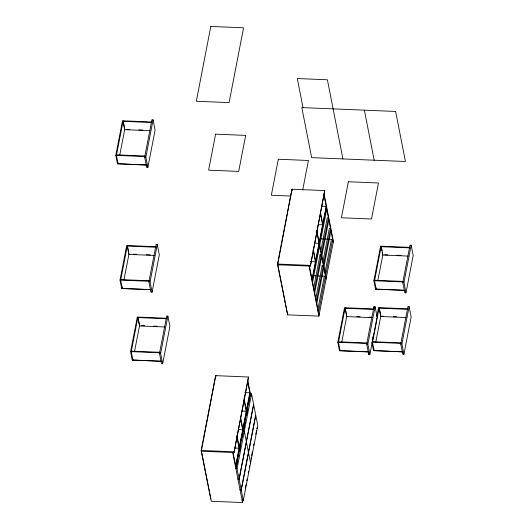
<?xml version="1.0" encoding="UTF-8"?>
<svg xmlns="http://www.w3.org/2000/svg" width="529" height="529" viewBox="0 0 529 529"><rect width="100%" height="100%" fill="white"/><g stroke="black" fill="none" stroke-linecap="round" stroke-linejoin="round"><path stroke-width="0.79" d="M215.534 376.827L201.39 450.853M277.989 263.865L277.811 264.791L310.371 266.133L324.727 190.572L291.968 189.223L277.738 264.427M117.431 163.692L146.764 165.028L117.458 163.818L115.798 155.354L122.497 120.784L151.803 121.994M123.145 120.81L116.446 155.381L118.086 163.719M117.458 163.818L117.742 162.086M119.733 155.222L124.784 129.155M150.957 289.627L121.677 288.543L120.017 280.079L126.715 245.509L156.022 246.719M127.363 245.535L120.665 280.106L122.305 288.45L122.404 287.935M144.668 157.12L151.909 119.766L153.079 119.812L155.103 130.114L147.862 167.468L146.692 167.422L144.668 157.12L145.845 157.166L147.862 167.468M145.845 157.166L153.079 119.812M121.677 288.543L121.961 286.811M123.951 279.947L129.003 253.88M132.237 359.951L161.57 361.287L132.263 360.077L130.603 351.613L137.302 317.043L166.609 318.253M137.95 317.069L131.252 351.64L132.891 359.978M132.263 360.077L132.548 358.345M134.538 351.481L139.59 325.414M148.887 281.845L156.128 244.491L157.298 244.537L159.322 254.839L152.081 292.193L150.91 292.147L148.887 281.845L150.064 281.891L152.081 292.193M150.064 281.891L157.298 244.537M159.474 353.379L166.714 316.025L167.885 316.071L169.908 326.373L162.667 363.727L161.497 363.681L159.474 353.379L160.644 353.425L162.667 363.727M160.644 353.425L167.885 316.071M210.853 499.092L201.119 450.457L215.614 375.65L248.372 376.998L248.518 377.746L234.023 452.56L201.456 451.217L211.276 501.261L242.54 502.55L243.34 498.417M234.023 452.56L248.372 376.998M235.683 465.751L242.659 429.74L238.546 429.574M242.837 428.814L249.82 392.802L244.881 392.597M235.828 466.505L242.811 430.494M242.99 429.561L249.966 393.55M237.012 464.588L237.792 460.587M238.566 456.587L238.877 454.986M239.65 450.986L240.424 446.985M242.289 437.377L242.599 435.777M242.917 434.031L243.016 433.516M243.862 429.25L244.636 425.25M244.947 423.65L245.258 422.043M246.501 415.642L247.274 411.641M247.585 410.041L247.896 408.441M249.133 402.04L249.443 400.44M250.184 396.598L250.283 396.082M237.058 468.694L251.559 393.9L250.389 393.854L235.888 468.641L237.058 468.694L239.082 478.99L237.905 478.943M287.201 312.672L277.467 264.031L291.968 189.223M292.127 190.909L292.16 189.23M239.082 478.99L253.583 404.202L251.559 393.9M240.007 489.662L241.184 489.709L239.161 479.413L246.402 442.059M241.184 489.709L255.686 414.921L253.662 404.619L246.421 441.973L248.418 452.355M242.123 500.421L243.294 500.474L241.27 490.171L248.511 452.817M302.674 190.09L308.414 160.479L278.32 159.242L271.344 195.254L290.857 196.061M245.198 488.816L245.978 484.815M246.752 480.815L247.063 479.214M248.299 472.814L248.61 471.213M249.39 467.213L249.695 465.606M250.958 459.099L251.268 457.499M251.579 455.899L252.353 451.892M253.596 445.484L253.907 443.884M255.772 434.276L256.545 430.269M256.856 428.669L257.034 427.736M243.294 500.474L250.534 463.12L248.531 452.712L255.772 415.358L257.788 425.66L250.554 463.014M324.046 193.687L333.389 241.317L318.888 316.124L287.631 314.841L287.809 313.909M310.371 266.133L324.727 190.572M312.031 279.332L319.013 243.32L314.9 243.148M319.192 242.388L326.168 206.376L322.055 206.211M312.183 280.079L319.159 244.067M319.337 243.142L326.32 207.13M312.593 282.169L319.569 246.157M319.747 245.225L326.73 209.213M313.419 289.151L320.091 254.74L321.262 254.786L314.286 290.798M320.733 251.407L327.246 217.796L328.423 217.849L321.44 253.86M314.695 292.887L321.672 256.869M321.85 255.943L328.833 219.932M315.522 299.87L322.194 265.459L323.364 265.505L316.388 301.517M322.994 261.326L329.349 228.515L330.526 228.568L323.543 264.579M316.798 303.606L323.774 267.588M323.953 266.662L330.936 230.651M317.638 310.629L324.303 276.217M324.951 272.885L331.465 239.273M318.498 312.275L325.474 276.264L321.863 276.118M326.221 278.28L325.659 275.338L332.635 239.326L329.025 239.174M368.786 351.964L339.479 350.753L337.813 342.289L344.518 307.719L373.824 308.929M341.754 342.157L346.806 316.091L345.166 307.746L338.467 342.316L340.101 350.654M404.05 290.368L375.557 289.198L373.897 280.727L380.596 246.164L409.902 247.367M375.557 289.198L375.848 287.465M377.832 280.595L382.884 254.528M366.69 344.055L373.93 306.701L375.101 306.747L377.124 317.05L369.883 354.404L368.713 354.357L366.69 344.055L367.86 344.101L369.883 354.404M367.86 344.101L375.101 306.747M368.713 354.357L369.017 352.764M372.628 338.163L372.945 336.556M376.84 316.454L378.552 307.613L407.859 308.824M373.798 348.915L373.487 350.522L402.82 351.858L373.514 350.648L371.854 342.184L401.161 343.387L401.26 342.871L372.601 341.694M375.788 342.051L380.84 315.985L379.2 307.64L372.502 342.21L374.142 350.548M402.767 282.493L410.008 245.139L411.178 245.192L413.202 255.487L405.961 292.841L404.791 292.795L402.767 282.493L403.944 282.546L405.961 292.841M403.944 282.546L411.178 245.192M400.724 343.949L407.965 306.595L409.135 306.641L411.159 316.944L403.918 354.298L402.748 354.251L400.724 343.949L401.895 343.995L403.918 354.298M401.895 343.995L409.135 306.641M151.704 122.51L123.045 121.326L124.685 129.671L150.064 130.716M126.603 129.354L129.856 129.486M138.81 129.856L142.883 130.022M116.552 154.865L145.204 156.042L145.105 156.558L115.798 155.354M318.478 224.68L322.591 224.845L320.276 213.028M320.891 238.844L327.398 239.108M409.803 247.883L381.144 246.706L382.784 255.044L408.163 256.089M384.702 254.727L387.955 254.859M396.909 255.229L400.982 255.401M155.923 247.235L127.264 246.058L128.904 254.396L154.283 255.441M133.262 254.178L136.515 254.31M146.288 254.713L150.355 254.885M310.497 261.584L315.429 261.789L313.108 249.933M277.467 264.031L310.225 265.379M313.73 275.781L316.17 275.88M317.797 275.946L320.237 276.052M374.651 280.238L403.303 281.421L403.204 281.937L373.897 280.727M375.53 289.072L404.024 290.242M120.764 279.59L149.423 280.773L149.323 281.289L120.017 280.079M121.65 288.417L150.143 289.594M407.76 309.339L379.101 308.156L380.741 316.501L406.12 317.545M373.725 309.445L345.067 308.262L346.7 316.606L372.085 317.651M381.839 316.15L383.465 316.216M393.239 316.62L396.492 316.752M356.758 316.62L360.018 316.759M368.971 317.122L372.224 317.261M166.509 318.769L137.851 317.585L139.491 325.93L164.869 326.975M141.402 325.613L144.662 325.745M153.615 326.115L157.682 326.281M338.567 341.8L367.225 342.977L367.126 343.493L337.813 342.289M339.453 350.628L368.759 351.838M131.351 351.124L160.009 352.301L159.91 352.817L130.603 351.613M215.885 376.033L215.614 375.65M242.13 411.099L246.243 411.271L244.074 400.241M243.148 431.208L244.319 431.254L246.316 441.642M243.128 431.287L244.299 431.34M234.969 448.043L239.082 448.215L236.754 436.359M201.119 450.457L233.878 451.806M237.99 479.36L239.161 479.413M240.1 490.119L241.27 490.171M364.362 110.164L374.182 160.214M382.136 250.739L381.25 246.19L374.545 280.754L376.185 289.099M382.434 252.254L382.731 253.768M373.93 306.701L374.241 308.281M342.924 158.925L327.391 79.767L297.305 78.53L303.011 107.645M324.006 195.346L333.21 242.242M320.455 212.103L322.769 223.919M316.871 230.571L325.659 275.338M316.54 230.717L326.049 279.186M320.091 254.74L320.362 256.129M322.194 265.459L322.465 266.847M313.439 249.794L315.615 260.863M309.405 265.935L319.073 315.198M309.068 266.08L318.888 316.124M277.811 264.791L287.631 314.841M247.85 380.92L250.541 394.641M247.499 380.986L250.376 395.639M244.1 398.529L246.421 410.345M240.371 416.211L243.4 431.651M240.497 418.71L243.082 431.882M236.932 435.427L239.26 447.283M233.051 452.361L236.099 467.894M242.573 500.87L242.718 501.624M232.72 452.5L242.54 502.55M215.812 375.656L215.958 376.403M123.297 121.571L124.632 128.395M127.515 246.296L128.851 253.12M138.102 317.83L139.438 324.654M210.82 26.45L196.319 101.264L229.083 102.606L243.578 27.799L210.82 26.45M215.587 134.154L208.605 170.166L238.691 171.409L245.674 135.398L215.587 134.154M348.386 181.758L341.41 217.769L371.497 219.006L378.48 182.994L348.386 181.758M395.626 111.454L301.841 107.592L311.66 157.642L405.445 161.504L395.626 111.454"/></g></svg>
